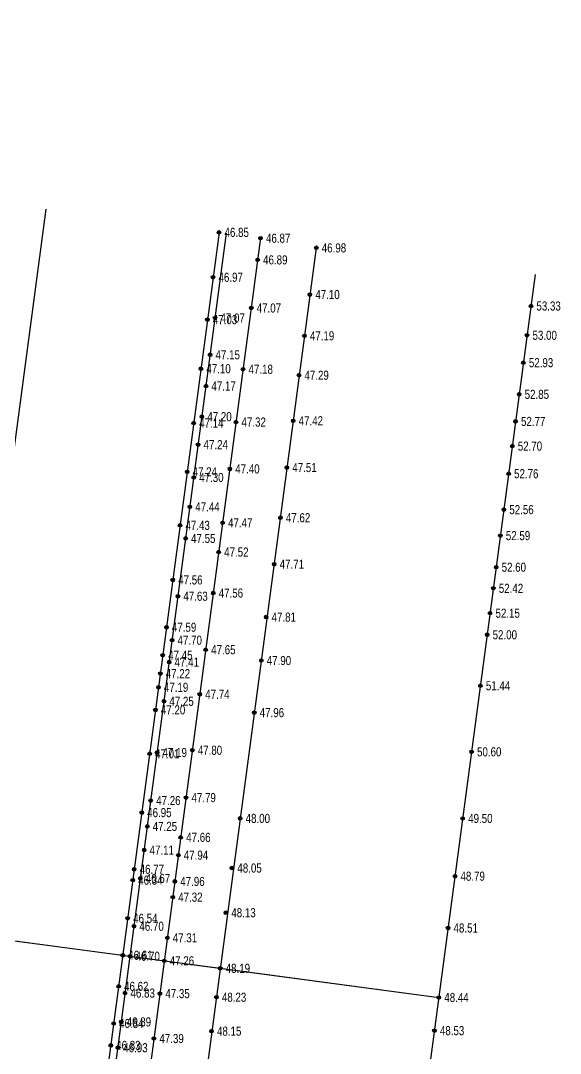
# Model space of a CAD drawing. Extents: x 572865 to 573615, y 785001 to 785187.
# Drawn here: x 573585.3 to 573614.9, y 785060.7 to 785117.4 of the extents above; entities that cross this region are included whole.
import ezdxf
from ezdxf.enums import TextEntityAlignment as Align

# ---------------------------------------------------------------- set-up
doc = ezdxf.new("R2010")
doc.units = 0
doc.header["$LTSCALE"] = 0.5
for name, color, linetype in [('DMX', 3, 'Continuous'), ('GCD', 3, 'Continuous'), ('桩号_M', 3, 'Continuous'), ('道路中线_M', 3, 'Continuous')]:
    doc.layers.add(name, color=color, linetype=linetype)
doc.styles.add('EICAD', font='fsdb_e.shx', dxfattribs={"width": 0.707, "height": 2, "bigfont": 'tjhzf.shx'})

# ---------------------------------------------------------------- blocks, each defined once
blk = doc.blocks.new('gc200')
h = blk.add_hatch(color=0)
edge = h.paths.add_edge_path()
edge.add_arc((0, 0), 0.196, 0, 360)
at = {"color": 0}
blk.add_circle((0, 0), 0.196, dxfattribs=at)

msp = doc.modelspace()

# ---------------------------------------------------------------- linework, layer by layer
at = {"layer": 'DMX', "color": 3}
for p, q in [((573596.151, 785105.772), (573585.575, 785026.474)), ((573598.43, 785105.468), (573587.854, 785026.17))]:
    msp.add_line(p, q, dxfattribs=at)
at = {"layer": 'DMX', "color": 6}
for p, q in [((573596.547, 785105.719), (573585.971, 785026.421)), ((573601.503, 785105.058), (573590.927, 785025.76)), ((573613.509, 785103.457), (573602.933, 785024.159))]:
    msp.add_line(p, q, dxfattribs=at)
at = {"layer": 'DMX', "linetype": 'Continuous'}
msp.add_lwpolyline([(573586.635, 785107.041), (573576.059, 785027.743)], dxfattribs=at)
at = {"layer": '桩号_M', "linetype": 'Continuous'}
msp.add_lwpolyline([(573393.014, 785092.51), (573412.839, 785089.866), (573432.663, 785087.222), (573452.488, 785084.578), (573472.312, 785081.934), (573492.137, 785079.29), (573511.961, 785076.646), (573531.786, 785074.002), (573551.61, 785071.358), (573571.435, 785068.714), (573591.259, 785066.07), (573596.215, 785065.409), (573608.221, 785063.808)], dxfattribs=at)
at = {"layer": '道路中线_M', "color": 4}
msp.add_line((573206.523, 785117.383), (573608.221, 785063.808), dxfattribs=at)

# ---------------------------------------------------------------- block references
at = {"layer": 'GCD', "linetype": 'Continuous'}
ref = msp.add_blockref('gc200', (573596.151, 785105.772, 46.853), dxfattribs=dict(at, xscale=0.5, yscale=0.5, zscale=0.5))
ref.add_attrib('height', '46.85', dxfattribs={"linetype": 'Continuous', "height": 0.5, "style": 'EICAD', "width": 0.8}).set_placement((573596.451, 785105.772, 46.853), align=Align.MIDDLE_LEFT)
ref = msp.add_blockref('gc200', (573598.428, 785105.452, 46.866), dxfattribs=dict(at, xscale=0.5, yscale=0.5, zscale=0.5))
ref.add_attrib('height', '46.87', dxfattribs={"linetype": 'Continuous', "height": 0.5, "style": 'EICAD', "width": 0.8}).set_placement((573598.728, 785105.452, 46.866), align=Align.MIDDLE_LEFT)
ref = msp.add_blockref('gc200', (573601.492, 785104.921, 46.979), dxfattribs=dict(at, xscale=0.5, yscale=0.5, zscale=0.5))
ref.add_attrib('height', '46.98', dxfattribs={"linetype": 'Continuous', "height": 0.5, "style": 'EICAD', "width": 0.8}).set_placement((573601.792, 785104.921, 46.979), align=Align.MIDDLE_LEFT)
ref = msp.add_blockref('gc200', (573598.27, 785104.263, 46.886), dxfattribs=dict(at, xscale=0.5, yscale=0.5, zscale=0.5))
ref.add_attrib('height', '46.89', dxfattribs={"linetype": 'Continuous', "height": 0.5, "style": 'EICAD', "width": 0.8}).set_placement((573598.57, 785104.263, 46.886), align=Align.MIDDLE_LEFT)
ref = msp.add_blockref('gc200', (573595.822, 785103.307, 46.967), dxfattribs=dict(at, xscale=0.5, yscale=0.5, zscale=0.5))
ref.add_attrib('height', '46.97', dxfattribs={"linetype": 'Continuous', "height": 0.5, "style": 'EICAD', "width": 0.8}).set_placement((573596.122, 785103.307, 46.967), align=Align.MIDDLE_LEFT)
ref = msp.add_blockref('gc200', (573601.137, 785102.36, 47.1), dxfattribs=dict(at, xscale=0.5, yscale=0.5, zscale=0.5))
ref.add_attrib('height', '47.10', dxfattribs={"linetype": 'Continuous', "height": 0.5, "style": 'EICAD', "width": 0.8}).set_placement((573601.437, 785102.36, 47.104), align=Align.MIDDLE_LEFT)
ref = msp.add_blockref('gc200', (573597.917, 785101.623, 47.065), dxfattribs=dict(at, xscale=0.5, yscale=0.5, zscale=0.5))
ref.add_attrib('height', '47.07', dxfattribs={"linetype": 'Continuous', "height": 0.5, "style": 'EICAD', "width": 0.8}).set_placement((573598.217, 785101.623, 47.065), align=Align.MIDDLE_LEFT)
at = {"layer": 'GCD'}
ref = msp.add_blockref('gc200', (573613.279, 785101.732, 53.334), dxfattribs=dict(at, xscale=0.5, yscale=0.5, zscale=0.5))
ref.add_attrib('height', '53.33', dxfattribs={"height": 0.5, "style": 'EICAD', "width": 0.8}).set_placement((573613.579, 785101.732, 53.334), align=Align.MIDDLE_LEFT)
at = {"layer": 'GCD', "linetype": 'Continuous'}
ref = msp.add_blockref('gc200', (573595.512, 785100.985, 47.028), dxfattribs=dict(at, xscale=0.5, yscale=0.5, zscale=0.5))
ref.add_attrib('height', '47.03', dxfattribs={"linetype": 'Continuous', "height": 0.5, "style": 'EICAD', "width": 0.8}).set_placement((573595.812, 785100.985, 47.028), align=Align.MIDDLE_LEFT)
at = {"layer": 'GCD'}
ref = msp.add_blockref('gc200', (573595.928, 785101.076, 47.07), dxfattribs=dict(at, xscale=0.5, yscale=0.5, zscale=0.5))
ref.add_attrib('height', '47.07', dxfattribs={"height": 0.5, "style": 'EICAD', "width": 0.8}).set_placement((573596.228, 785101.076, 47.07), align=Align.MIDDLE_LEFT)
at = {"layer": 'GCD', "linetype": 'Continuous'}
ref = msp.add_blockref('gc200', (573600.84, 785100.097, 47.188), dxfattribs=dict(at, xscale=0.5, yscale=0.5, zscale=0.5))
ref.add_attrib('height', '47.19', dxfattribs={"linetype": 'Continuous', "height": 0.5, "style": 'EICAD', "width": 0.8}).set_placement((573601.14, 785100.097, 47.188), align=Align.MIDDLE_LEFT)
at = {"layer": 'GCD'}
ref = msp.add_blockref('gc200', (573613.065, 785100.127, 53), dxfattribs=dict(at, xscale=0.5, yscale=0.5, zscale=0.5))
ref.add_attrib('height', '53.00', dxfattribs={"height": 0.5, "style": 'EICAD', "width": 0.8}).set_placement((573613.365, 785100.127, 53), align=Align.MIDDLE_LEFT)
ref = msp.add_blockref('gc200', (573595.659, 785099.058, 47.152), dxfattribs=dict(at, xscale=0.5, yscale=0.5, zscale=0.5))
ref.add_attrib('height', '47.15', dxfattribs={"height": 0.5, "style": 'EICAD', "width": 0.8}).set_placement((573595.959, 785099.058, 47.152), align=Align.MIDDLE_LEFT)
ref = msp.add_blockref('gc200', (573612.864, 785098.622, 52.927), dxfattribs=dict(at, xscale=0.5, yscale=0.5, zscale=0.5))
ref.add_attrib('height', '52.93', dxfattribs={"height": 0.5, "style": 'EICAD', "width": 0.8}).set_placement((573613.164, 785098.622, 52.927), align=Align.MIDDLE_LEFT)
at = {"layer": 'GCD', "linetype": 'Continuous'}
ref = msp.add_blockref('gc200', (573595.153, 785098.293, 47.098), dxfattribs=dict(at, xscale=0.5, yscale=0.5, zscale=0.5))
ref.add_attrib('height', '47.10', dxfattribs={"linetype": 'Continuous', "height": 0.5, "style": 'EICAD', "width": 0.8}).set_placement((573595.453, 785098.293, 47.098), align=Align.MIDDLE_LEFT)
ref = msp.add_blockref('gc200', (573597.469, 785098.263, 47.178), dxfattribs=dict(at, xscale=0.5, yscale=0.5, zscale=0.5))
ref.add_attrib('height', '47.18', dxfattribs={"linetype": 'Continuous', "height": 0.5, "style": 'EICAD', "width": 0.8}).set_placement((573597.769, 785098.263, 47.178), align=Align.MIDDLE_LEFT)
ref = msp.add_blockref('gc200', (573600.54, 785097.934, 47.289), dxfattribs=dict(at, xscale=0.5, yscale=0.5, zscale=0.5))
ref.add_attrib('height', '47.29', dxfattribs={"linetype": 'Continuous', "height": 0.5, "style": 'EICAD', "width": 0.8}).set_placement((573600.84, 785097.934, 47.289), align=Align.MIDDLE_LEFT)
at = {"layer": 'GCD'}
ref = msp.add_blockref('gc200', (573595.43, 785097.342, 47.17), dxfattribs=dict(at, xscale=0.5, yscale=0.5, zscale=0.5))
ref.add_attrib('height', '47.17', dxfattribs={"height": 0.5, "style": 'EICAD', "width": 0.8}).set_placement((573595.73, 785097.342, 47.17), align=Align.MIDDLE_LEFT)
ref = msp.add_blockref('gc200', (573612.633, 785096.888, 52.848), dxfattribs=dict(at, xscale=0.5, yscale=0.5, zscale=0.5))
ref.add_attrib('height', '52.85', dxfattribs={"height": 0.5, "style": 'EICAD', "width": 0.8}).set_placement((573612.933, 785096.888, 52.848), align=Align.MIDDLE_LEFT)
ref = msp.add_blockref('gc200', (573595.206, 785095.662, 47.2), dxfattribs=dict(at, xscale=0.5, yscale=0.5, zscale=0.5))
ref.add_attrib('height', '47.20', dxfattribs={"height": 0.5, "style": 'EICAD', "width": 0.8}).set_placement((573595.506, 785095.662, 47.2), align=Align.MIDDLE_LEFT)
at = {"layer": 'GCD', "linetype": 'Continuous'}
ref = msp.add_blockref('gc200', (573594.756, 785095.313, 47.143), dxfattribs=dict(at, xscale=0.5, yscale=0.5, zscale=0.5))
ref.add_attrib('height', '47.14', dxfattribs={"linetype": 'Continuous', "height": 0.5, "style": 'EICAD', "width": 0.8}).set_placement((573595.056, 785095.313, 47.143), align=Align.MIDDLE_LEFT)
ref = msp.add_blockref('gc200', (573597.083, 785095.368, 47.317), dxfattribs=dict(at, xscale=0.5, yscale=0.5, zscale=0.5))
ref.add_attrib('height', '47.32', dxfattribs={"linetype": 'Continuous', "height": 0.5, "style": 'EICAD', "width": 0.8}).set_placement((573597.383, 785095.368, 47.317), align=Align.MIDDLE_LEFT)
ref = msp.add_blockref('gc200', (573600.221, 785095.437, 47.42), dxfattribs=dict(at, xscale=0.5, yscale=0.5, zscale=0.5))
ref.add_attrib('height', '47.42', dxfattribs={"linetype": 'Continuous', "height": 0.5, "style": 'EICAD', "width": 0.8}).set_placement((573600.521, 785095.437, 47.42), align=Align.MIDDLE_LEFT)
at = {"layer": 'GCD'}
ref = msp.add_blockref('gc200', (573612.435, 785095.402, 52.769), dxfattribs=dict(at, xscale=0.5, yscale=0.5, zscale=0.5))
ref.add_attrib('height', '52.77', dxfattribs={"height": 0.5, "style": 'EICAD', "width": 0.8}).set_placement((573612.735, 785095.402, 52.769), align=Align.MIDDLE_LEFT)
ref = msp.add_blockref('gc200', (573595.001, 785094.129, 47.239), dxfattribs=dict(at, xscale=0.5, yscale=0.5, zscale=0.5))
ref.add_attrib('height', '47.24', dxfattribs={"height": 0.5, "style": 'EICAD', "width": 0.8}).set_placement((573595.301, 785094.129, 47.239), align=Align.MIDDLE_LEFT)
ref = msp.add_blockref('gc200', (573612.255, 785094.049, 52.7), dxfattribs=dict(at, xscale=0.5, yscale=0.5, zscale=0.5))
ref.add_attrib('height', '52.70', dxfattribs={"height": 0.5, "style": 'EICAD', "width": 0.8}).set_placement((573612.555, 785094.049, 52.7), align=Align.MIDDLE_LEFT)
at = {"layer": 'GCD', "linetype": 'Continuous'}
ref = msp.add_blockref('gc200', (573599.873, 785092.872, 47.513), dxfattribs=dict(at, xscale=0.5, yscale=0.5, zscale=0.5))
ref.add_attrib('height', '47.51', dxfattribs={"linetype": 'Continuous', "height": 0.5, "style": 'EICAD', "width": 0.8}).set_placement((573600.173, 785092.872, 47.513), align=Align.MIDDLE_LEFT)
ref = msp.add_blockref('gc200', (573594.398, 785092.635, 47.242), dxfattribs=dict(at, xscale=0.5, yscale=0.5, zscale=0.5))
ref.add_attrib('height', '47.24', dxfattribs={"linetype": 'Continuous', "height": 0.5, "style": 'EICAD', "width": 0.8}).set_placement((573594.698, 785092.635, 47.242), align=Align.MIDDLE_LEFT)
at = {"layer": 'GCD'}
ref = msp.add_blockref('gc200', (573594.761, 785092.329, 47.3), dxfattribs=dict(at, xscale=0.5, yscale=0.5, zscale=0.5))
ref.add_attrib('height', '47.30', dxfattribs={"height": 0.5, "style": 'EICAD', "width": 0.8}).set_placement((573595.061, 785092.329, 47.3), align=Align.MIDDLE_LEFT)
at = {"layer": 'GCD', "linetype": 'Continuous'}
ref = msp.add_blockref('gc200', (573596.74, 785092.798, 47.402), dxfattribs=dict(at, xscale=0.5, yscale=0.5, zscale=0.5))
ref.add_attrib('height', '47.40', dxfattribs={"linetype": 'Continuous', "height": 0.5, "style": 'EICAD', "width": 0.8}).set_placement((573597.04, 785092.798, 47.402), align=Align.MIDDLE_LEFT)
at = {"layer": 'GCD'}
ref = msp.add_blockref('gc200', (573612.052, 785092.534, 52.764), dxfattribs=dict(at, xscale=0.5, yscale=0.5, zscale=0.5))
ref.add_attrib('height', '52.76', dxfattribs={"height": 0.5, "style": 'EICAD', "width": 0.8}).set_placement((573612.352, 785092.534, 52.764), align=Align.MIDDLE_LEFT)
ref = msp.add_blockref('gc200', (573594.546, 785090.717, 47.44), dxfattribs=dict(at, xscale=0.5, yscale=0.5, zscale=0.5))
ref.add_attrib('height', '47.44', dxfattribs={"height": 0.5, "style": 'EICAD', "width": 0.8}).set_placement((573594.846, 785090.717, 47.44), align=Align.MIDDLE_LEFT)
ref = msp.add_blockref('gc200', (573611.79, 785090.565, 52.562), dxfattribs=dict(at, xscale=0.5, yscale=0.5, zscale=0.5))
ref.add_attrib('height', '52.56', dxfattribs={"height": 0.5, "style": 'EICAD', "width": 0.8}).set_placement((573612.09, 785090.565, 52.562), align=Align.MIDDLE_LEFT)
at = {"layer": 'GCD', "linetype": 'Continuous'}
ref = msp.add_blockref('gc200', (573599.521, 785090.121, 47.617), dxfattribs=dict(at, xscale=0.5, yscale=0.5, zscale=0.5))
ref.add_attrib('height', '47.62', dxfattribs={"linetype": 'Continuous', "height": 0.5, "style": 'EICAD', "width": 0.8}).set_placement((573599.821, 785090.121, 47.617), align=Align.MIDDLE_LEFT)
ref = msp.add_blockref('gc200', (573594.007, 785089.703, 47.434), dxfattribs=dict(at, xscale=0.5, yscale=0.5, zscale=0.5))
ref.add_attrib('height', '47.43', dxfattribs={"linetype": 'Continuous', "height": 0.5, "style": 'EICAD', "width": 0.8}).set_placement((573594.307, 785089.703, 47.434), align=Align.MIDDLE_LEFT)
ref = msp.add_blockref('gc200', (573596.346, 785089.842, 47.47), dxfattribs=dict(at, xscale=0.5, yscale=0.5, zscale=0.5))
ref.add_attrib('height', '47.47', dxfattribs={"linetype": 'Continuous', "height": 0.5, "style": 'EICAD', "width": 0.8}).set_placement((573596.646, 785089.842, 47.47), align=Align.MIDDLE_LEFT)
at = {"layer": 'GCD'}
ref = msp.add_blockref('gc200', (573594.315, 785088.985, 47.551), dxfattribs=dict(at, xscale=0.5, yscale=0.5, zscale=0.5))
ref.add_attrib('height', '47.55', dxfattribs={"height": 0.5, "style": 'EICAD', "width": 0.8}).set_placement((573594.615, 785088.985, 47.551), align=Align.MIDDLE_LEFT)
ref = msp.add_blockref('gc200', (573611.6, 785089.14, 52.586), dxfattribs=dict(at, xscale=0.5, yscale=0.5, zscale=0.5))
ref.add_attrib('height', '52.59', dxfattribs={"height": 0.5, "style": 'EICAD', "width": 0.8}).set_placement((573611.9, 785089.14, 52.586), align=Align.MIDDLE_LEFT)
at = {"layer": 'GCD', "linetype": 'Continuous'}
ref = msp.add_blockref('gc200', (573596.132, 785088.238, 47.515), dxfattribs=dict(at, xscale=0.5, yscale=0.5, zscale=0.5))
ref.add_attrib('height', '47.52', dxfattribs={"linetype": 'Continuous', "height": 0.5, "style": 'EICAD', "width": 0.8}).set_placement((573596.432, 785088.238, 47.515), align=Align.MIDDLE_LEFT)
ref = msp.add_blockref('gc200', (573599.178, 785087.569, 47.711), dxfattribs=dict(at, xscale=0.5, yscale=0.5, zscale=0.5))
ref.add_attrib('height', '47.71', dxfattribs={"linetype": 'Continuous', "height": 0.5, "style": 'EICAD', "width": 0.8}).set_placement((573599.478, 785087.569, 47.711), align=Align.MIDDLE_LEFT)
at = {"layer": 'GCD'}
ref = msp.add_blockref('gc200', (573611.369, 785087.407, 52.6), dxfattribs=dict(at, xscale=0.5, yscale=0.5, zscale=0.5))
ref.add_attrib('height', '52.60', dxfattribs={"height": 0.5, "style": 'EICAD', "width": 0.8}).set_placement((573611.669, 785087.407, 52.6), align=Align.MIDDLE_LEFT)
at = {"layer": 'GCD', "linetype": 'Continuous'}
ref = msp.add_blockref('gc200', (573593.608, 785086.709, 47.555), dxfattribs=dict(at, xscale=0.5, yscale=0.5, zscale=0.5))
ref.add_attrib('height', '47.56', dxfattribs={"linetype": 'Continuous', "height": 0.5, "style": 'EICAD', "width": 0.8}).set_placement((573593.908, 785086.709, 47.555), align=Align.MIDDLE_LEFT)
at = {"layer": 'GCD'}
ref = msp.add_blockref('gc200', (573611.214, 785086.25, 52.419), dxfattribs=dict(at, xscale=0.5, yscale=0.5, zscale=0.5))
ref.add_attrib('height', '52.42', dxfattribs={"height": 0.5, "style": 'EICAD', "width": 0.8}).set_placement((573611.514, 785086.25, 52.419), align=Align.MIDDLE_LEFT)
ref = msp.add_blockref('gc200', (573593.892, 785085.815, 47.631), dxfattribs=dict(at, xscale=0.5, yscale=0.5, zscale=0.5))
ref.add_attrib('height', '47.63', dxfattribs={"height": 0.5, "style": 'EICAD', "width": 0.8}).set_placement((573594.192, 785085.815, 47.631), align=Align.MIDDLE_LEFT)
at = {"layer": 'GCD', "linetype": 'Continuous'}
ref = msp.add_blockref('gc200', (573595.832, 785085.987, 47.557), dxfattribs=dict(at, xscale=0.5, yscale=0.5, zscale=0.5))
ref.add_attrib('height', '47.56', dxfattribs={"linetype": 'Continuous', "height": 0.5, "style": 'EICAD', "width": 0.8}).set_placement((573596.132, 785085.987, 47.557), align=Align.MIDDLE_LEFT)
at = {"layer": 'GCD'}
ref = msp.add_blockref('gc200', (573611.032, 785084.884, 52.145), dxfattribs=dict(at, xscale=0.5, yscale=0.5, zscale=0.5))
ref.add_attrib('height', '52.15', dxfattribs={"height": 0.5, "style": 'EICAD', "width": 0.8}).set_placement((573611.332, 785084.884, 52.145), align=Align.MIDDLE_LEFT)
at = {"layer": 'GCD', "linetype": 'Continuous'}
ref = msp.add_blockref('gc200', (573598.736, 785084.669, 47.813), dxfattribs=dict(at, xscale=0.5, yscale=0.5, zscale=0.5))
ref.add_attrib('height', '47.81', dxfattribs={"linetype": 'Continuous', "height": 0.5, "style": 'EICAD', "width": 0.8}).set_placement((573599.036, 785084.669, 47.813), align=Align.MIDDLE_LEFT)
ref = msp.add_blockref('gc200', (573593.262, 785084.115, 47.587), dxfattribs=dict(at, xscale=0.5, yscale=0.5, zscale=0.5))
ref.add_attrib('height', '47.59', dxfattribs={"linetype": 'Continuous', "height": 0.5, "style": 'EICAD', "width": 0.8}).set_placement((573593.562, 785084.115, 47.587), align=Align.MIDDLE_LEFT)
at = {"layer": 'GCD'}
ref = msp.add_blockref('gc200', (573593.571, 785083.403, 47.7), dxfattribs=dict(at, xscale=0.5, yscale=0.5, zscale=0.5))
ref.add_attrib('height', '47.70', dxfattribs={"height": 0.5, "style": 'EICAD', "width": 0.8}).set_placement((573593.871, 785083.403, 47.7), align=Align.MIDDLE_LEFT)
ref = msp.add_blockref('gc200', (573610.874, 785083.701, 52), dxfattribs=dict(at, xscale=0.5, yscale=0.5, zscale=0.5))
ref.add_attrib('height', '52.00', dxfattribs={"height": 0.5, "style": 'EICAD', "width": 0.8}).set_placement((573611.174, 785083.701, 52), align=Align.MIDDLE_LEFT)
at = {"layer": 'GCD', "linetype": 'Continuous'}
ref = msp.add_blockref('gc200', (573595.418, 785082.881, 47.648), dxfattribs=dict(at, xscale=0.5, yscale=0.5, zscale=0.5))
ref.add_attrib('height', '47.65', dxfattribs={"linetype": 'Continuous', "height": 0.5, "style": 'EICAD', "width": 0.8}).set_placement((573595.718, 785082.881, 47.648), align=Align.MIDDLE_LEFT)
ref = msp.add_blockref('gc200', (573593.057, 785082.576, 47.454), dxfattribs=dict(at, xscale=0.5, yscale=0.5, zscale=0.5))
ref.add_attrib('height', '47.45', dxfattribs={"linetype": 'Continuous', "height": 0.5, "style": 'EICAD', "width": 0.8}).set_placement((573593.357, 785082.576, 47.454), align=Align.MIDDLE_LEFT)
at = {"layer": 'GCD'}
ref = msp.add_blockref('gc200', (573593.41, 785082.201, 47.414), dxfattribs=dict(at, xscale=0.5, yscale=0.5, zscale=0.5))
ref.add_attrib('height', '47.41', dxfattribs={"height": 0.5, "style": 'EICAD', "width": 0.8}).set_placement((573593.71, 785082.201, 47.414), align=Align.MIDDLE_LEFT)
at = {"layer": 'GCD', "linetype": 'Continuous'}
ref = msp.add_blockref('gc200', (573598.472, 785082.288, 47.9), dxfattribs=dict(at, xscale=0.5, yscale=0.5, zscale=0.5))
ref.add_attrib('height', '47.90', dxfattribs={"linetype": 'Continuous', "height": 0.5, "style": 'EICAD', "width": 0.8}).set_placement((573598.772, 785082.288, 47.898), align=Align.MIDDLE_LEFT)
ref = msp.add_blockref('gc200', (573592.923, 785081.57, 47.215), dxfattribs=dict(at, xscale=0.5, yscale=0.5, zscale=0.5))
ref.add_attrib('height', '47.22', dxfattribs={"linetype": 'Continuous', "height": 0.5, "style": 'EICAD', "width": 0.8}).set_placement((573593.223, 785081.57, 47.215), align=Align.MIDDLE_LEFT)
ref = msp.add_blockref('gc200', (573592.823, 785080.821, 47.185), dxfattribs=dict(at, xscale=0.5, yscale=0.5, zscale=0.5))
ref.add_attrib('height', '47.19', dxfattribs={"linetype": 'Continuous', "height": 0.5, "style": 'EICAD', "width": 0.8}).set_placement((573593.123, 785080.821, 47.185), align=Align.MIDDLE_LEFT)
ref = msp.add_blockref('gc200', (573595.092, 785080.437, 47.738), dxfattribs=dict(at, xscale=0.5, yscale=0.5, zscale=0.5))
ref.add_attrib('height', '47.74', dxfattribs={"linetype": 'Continuous', "height": 0.5, "style": 'EICAD', "width": 0.8}).set_placement((573595.392, 785080.437, 47.738), align=Align.MIDDLE_LEFT)
at = {"layer": 'GCD'}
ref = msp.add_blockref('gc200', (573610.502, 785080.906, 51.441), dxfattribs=dict(at, xscale=0.5, yscale=0.5, zscale=0.5))
ref.add_attrib('height', '51.44', dxfattribs={"height": 0.5, "style": 'EICAD', "width": 0.8}).set_placement((573610.802, 785080.906, 51.441), align=Align.MIDDLE_LEFT)
ref = msp.add_blockref('gc200', (573593.124, 785080.054, 47.247), dxfattribs=dict(at, xscale=0.5, yscale=0.5, zscale=0.5))
ref.add_attrib('height', '47.25', dxfattribs={"height": 0.5, "style": 'EICAD', "width": 0.8}).set_placement((573593.424, 785080.054, 47.247), align=Align.MIDDLE_LEFT)
at = {"layer": 'GCD', "linetype": 'Continuous'}
ref = msp.add_blockref('gc200', (573592.657, 785079.581, 47.2), dxfattribs=dict(at, xscale=0.5, yscale=0.5, zscale=0.5))
ref.add_attrib('height', '47.20', dxfattribs={"linetype": 'Continuous', "height": 0.5, "style": 'EICAD', "width": 0.8}).set_placement((573592.957, 785079.581, 47.2), align=Align.MIDDLE_LEFT)
ref = msp.add_blockref('gc200', (573598.084, 785079.431, 47.963), dxfattribs=dict(at, xscale=0.5, yscale=0.5, zscale=0.5))
ref.add_attrib('height', '47.96', dxfattribs={"linetype": 'Continuous', "height": 0.5, "style": 'EICAD', "width": 0.8}).set_placement((573598.384, 785079.431, 47.963), align=Align.MIDDLE_LEFT)
ref = msp.add_blockref('gc200', (573592.337, 785077.176, 47.014), dxfattribs=dict(at, xscale=0.5, yscale=0.5, zscale=0.5))
ref.add_attrib('height', '47.01', dxfattribs={"linetype": 'Continuous', "height": 0.5, "style": 'EICAD', "width": 0.8}).set_placement((573592.637, 785077.176, 47.014), align=Align.MIDDLE_LEFT)
at = {"layer": 'GCD'}
ref = msp.add_blockref('gc200', (573592.749, 785077.241, 47.194), dxfattribs=dict(at, xscale=0.5, yscale=0.5, zscale=0.5))
ref.add_attrib('height', '47.19', dxfattribs={"height": 0.5, "style": 'EICAD', "width": 0.8}).set_placement((573593.049, 785077.241, 47.194), align=Align.MIDDLE_LEFT)
at = {"layer": 'GCD', "linetype": 'Continuous'}
ref = msp.add_blockref('gc200', (573594.683, 785077.368, 47.803), dxfattribs=dict(at, xscale=0.5, yscale=0.5, zscale=0.5))
ref.add_attrib('height', '47.80', dxfattribs={"linetype": 'Continuous', "height": 0.5, "style": 'EICAD', "width": 0.8}).set_placement((573594.983, 785077.368, 47.803), align=Align.MIDDLE_LEFT)
at = {"layer": 'GCD'}
ref = msp.add_blockref('gc200', (573610.018, 785077.281, 50.6), dxfattribs=dict(at, xscale=0.5, yscale=0.5, zscale=0.5))
ref.add_attrib('height', '50.60', dxfattribs={"height": 0.5, "style": 'EICAD', "width": 0.8}).set_placement((573610.318, 785077.281, 50.6), align=Align.MIDDLE_LEFT)
at = {"layer": 'GCD', "linetype": 'Continuous'}
ref = msp.add_blockref('gc200', (573594.336, 785074.768, 47.792), dxfattribs=dict(at, xscale=0.5, yscale=0.5, zscale=0.5))
ref.add_attrib('height', '47.79', dxfattribs={"linetype": 'Continuous', "height": 0.5, "style": 'EICAD', "width": 0.8}).set_placement((573594.636, 785074.768, 47.792), align=Align.MIDDLE_LEFT)
at = {"layer": 'GCD'}
ref = msp.add_blockref('gc200', (573592.398, 785074.608, 47.262), dxfattribs=dict(at, xscale=0.5, yscale=0.5, zscale=0.5))
ref.add_attrib('height', '47.26', dxfattribs={"height": 0.5, "style": 'EICAD', "width": 0.8}).set_placement((573592.698, 785074.608, 47.262), align=Align.MIDDLE_LEFT)
at = {"layer": 'GCD', "linetype": 'Continuous'}
ref = msp.add_blockref('gc200', (573591.906, 785073.948, 46.949), dxfattribs=dict(at, xscale=0.5, yscale=0.5, zscale=0.5))
ref.add_attrib('height', '46.95', dxfattribs={"linetype": 'Continuous', "height": 0.5, "style": 'EICAD', "width": 0.8}).set_placement((573592.206, 785073.948, 46.949), align=Align.MIDDLE_LEFT)
ref = msp.add_blockref('gc200', (573597.311, 785073.629, 48), dxfattribs=dict(at, xscale=0.5, yscale=0.5, zscale=0.5))
ref.add_attrib('height', '48.00', dxfattribs={"linetype": 'Continuous', "height": 0.5, "style": 'EICAD', "width": 0.8}).set_placement((573597.611, 785073.629, 47.999), align=Align.MIDDLE_LEFT)
at = {"layer": 'GCD'}
ref = msp.add_blockref('gc200', (573609.531, 785073.626, 49.5), dxfattribs=dict(at, xscale=0.5, yscale=0.5, zscale=0.5))
ref.add_attrib('height', '49.50', dxfattribs={"height": 0.5, "style": 'EICAD', "width": 0.8}).set_placement((573609.831, 785073.626, 49.5), align=Align.MIDDLE_LEFT)
ref = msp.add_blockref('gc200', (573592.209, 785073.19, 47.249), dxfattribs=dict(at, xscale=0.5, yscale=0.5, zscale=0.5))
ref.add_attrib('height', '47.25', dxfattribs={"height": 0.5, "style": 'EICAD', "width": 0.8}).set_placement((573592.509, 785073.19, 47.249), align=Align.MIDDLE_LEFT)
at = {"layer": 'GCD', "linetype": 'Continuous'}
ref = msp.add_blockref('gc200', (573594.046, 785072.591, 47.661), dxfattribs=dict(at, xscale=0.5, yscale=0.5, zscale=0.5))
ref.add_attrib('height', '47.66', dxfattribs={"linetype": 'Continuous', "height": 0.5, "style": 'EICAD', "width": 0.8}).set_placement((573594.346, 785072.591, 47.661), align=Align.MIDDLE_LEFT)
at = {"layer": 'GCD'}
ref = msp.add_blockref('gc200', (573592.036, 785071.893, 47.114), dxfattribs=dict(at, xscale=0.5, yscale=0.5, zscale=0.5))
ref.add_attrib('height', '47.11', dxfattribs={"height": 0.5, "style": 'EICAD', "width": 0.8}).set_placement((573592.336, 785071.893, 47.114), align=Align.MIDDLE_LEFT)
at = {"layer": 'GCD', "linetype": 'Continuous'}
ref = msp.add_blockref('gc200', (573593.915, 785071.615, 47.94), dxfattribs=dict(at, xscale=0.5, yscale=0.5, zscale=0.5))
ref.add_attrib('height', '47.94', dxfattribs={"linetype": 'Continuous', "height": 0.5, "style": 'EICAD', "width": 0.8}).set_placement((573594.215, 785071.615, 47.94), align=Align.MIDDLE_LEFT)
ref = msp.add_blockref('gc200', (573591.491, 785070.839, 46.772), dxfattribs=dict(at, xscale=0.5, yscale=0.5, zscale=0.5))
ref.add_attrib('height', '46.77', dxfattribs={"linetype": 'Continuous', "height": 0.5, "style": 'EICAD', "width": 0.8}).set_placement((573591.791, 785070.839, 46.772), align=Align.MIDDLE_LEFT)
ref = msp.add_blockref('gc200', (573596.857, 785070.907, 48.052), dxfattribs=dict(at, xscale=0.5, yscale=0.5, zscale=0.5))
ref.add_attrib('height', '48.05', dxfattribs={"linetype": 'Continuous', "height": 0.5, "style": 'EICAD', "width": 0.8}).set_placement((573597.157, 785070.907, 48.052), align=Align.MIDDLE_LEFT)
ref = msp.add_blockref('gc200', (573591.412, 785070.242, 46.339), dxfattribs=dict(at, xscale=0.5, yscale=0.5, zscale=0.5))
ref.add_attrib('height', '46.34', dxfattribs={"linetype": 'Continuous', "height": 0.5, "style": 'EICAD', "width": 0.8}).set_placement((573591.712, 785070.242, 46.339), align=Align.MIDDLE_LEFT)
at = {"layer": 'GCD'}
ref = msp.add_blockref('gc200', (573591.828, 785070.337, 46.666), dxfattribs=dict(at, xscale=0.5, yscale=0.5, zscale=0.5))
ref.add_attrib('height', '46.67', dxfattribs={"height": 0.5, "style": 'EICAD', "width": 0.8}).set_placement((573592.128, 785070.337, 46.666), align=Align.MIDDLE_LEFT)
at = {"layer": 'GCD', "linetype": 'Continuous'}
ref = msp.add_blockref('gc200', (573593.723, 785070.172, 47.957), dxfattribs=dict(at, xscale=0.5, yscale=0.5, zscale=0.5))
ref.add_attrib('height', '47.96', dxfattribs={"linetype": 'Continuous', "height": 0.5, "style": 'EICAD', "width": 0.8}).set_placement((573594.023, 785070.172, 47.957), align=Align.MIDDLE_LEFT)
at = {"layer": 'GCD'}
ref = msp.add_blockref('gc200', (573609.109, 785070.461, 48.787), dxfattribs=dict(at, xscale=0.5, yscale=0.5, zscale=0.5))
ref.add_attrib('height', '48.79', dxfattribs={"height": 0.5, "style": 'EICAD', "width": 0.8}).set_placement((573609.409, 785070.461, 48.787), align=Align.MIDDLE_LEFT)
at = {"layer": 'GCD', "linetype": 'Continuous'}
ref = msp.add_blockref('gc200', (573593.608, 785069.31, 47.323), dxfattribs=dict(at, xscale=0.5, yscale=0.5, zscale=0.5))
ref.add_attrib('height', '47.32', dxfattribs={"linetype": 'Continuous', "height": 0.5, "style": 'EICAD', "width": 0.8}).set_placement((573593.908, 785069.31, 47.323), align=Align.MIDDLE_LEFT)
ref = msp.add_blockref('gc200', (573596.525, 785068.455, 48.132), dxfattribs=dict(at, xscale=0.5, yscale=0.5, zscale=0.5))
ref.add_attrib('height', '48.13', dxfattribs={"linetype": 'Continuous', "height": 0.5, "style": 'EICAD', "width": 0.8}).set_placement((573596.825, 785068.455, 48.132), align=Align.MIDDLE_LEFT)
ref = msp.add_blockref('gc200', (573591.133, 785068.151, 46.541), dxfattribs=dict(at, xscale=0.5, yscale=0.5, zscale=0.5))
ref.add_attrib('height', '46.54', dxfattribs={"linetype": 'Continuous', "height": 0.5, "style": 'EICAD', "width": 0.8}).set_placement((573591.433, 785068.151, 46.541), align=Align.MIDDLE_LEFT)
at = {"layer": 'GCD'}
ref = msp.add_blockref('gc200', (573591.478, 785067.714, 46.7), dxfattribs=dict(at, xscale=0.5, yscale=0.5, zscale=0.5))
ref.add_attrib('height', '46.70', dxfattribs={"height": 0.5, "style": 'EICAD', "width": 0.8}).set_placement((573591.778, 785067.714, 46.7), align=Align.MIDDLE_LEFT)
ref = msp.add_blockref('gc200', (573608.729, 785067.619, 48.509), dxfattribs=dict(at, xscale=0.5, yscale=0.5, zscale=0.5))
ref.add_attrib('height', '48.51', dxfattribs={"height": 0.5, "style": 'EICAD', "width": 0.8}).set_placement((573609.029, 785067.619, 48.509), align=Align.MIDDLE_LEFT)
at = {"layer": 'GCD', "linetype": 'Continuous'}
ref = msp.add_blockref('gc200', (573593.311, 785067.08, 47.307), dxfattribs=dict(at, xscale=0.5, yscale=0.5, zscale=0.5))
ref.add_attrib('height', '47.31', dxfattribs={"linetype": 'Continuous', "height": 0.5, "style": 'EICAD', "width": 0.8}).set_placement((573593.611, 785067.08, 47.307), align=Align.MIDDLE_LEFT)
ref = msp.add_blockref('gc200', (573590.863, 785066.123, 46.61), dxfattribs=dict(at, xscale=0.5, yscale=0.5, zscale=0.5))
ref.add_attrib('height', '46.61', dxfattribs={"linetype": 'Continuous', "height": 0.5, "style": 'EICAD', "width": 0.8}).set_placement((573591.163, 785066.123), align=Align.MIDDLE_LEFT)
ref = msp.add_blockref('gc200', (573591.261, 785066.069, 46.7), dxfattribs=dict(at, xscale=0.5, yscale=0.5, zscale=0.5))
ref.add_attrib('height', '46.70', dxfattribs={"linetype": 'Continuous', "height": 0.5, "style": 'EICAD', "width": 0.8}).set_placement((573591.561, 785066.069, 46.7), align=Align.MIDDLE_LEFT)
ref = msp.add_blockref('gc200', (573593.142, 785065.819, 47.26), dxfattribs=dict(at, xscale=0.5, yscale=0.5, zscale=0.5))
ref.add_attrib('height', '47.26', dxfattribs={"linetype": 'Continuous', "height": 0.5, "style": 'EICAD', "width": 0.8}).set_placement((573593.442, 785065.819), align=Align.MIDDLE_LEFT)
ref = msp.add_blockref('gc200', (573596.215, 785065.409, 48.19), dxfattribs=dict(at, xscale=0.5, yscale=0.5, zscale=0.5))
ref.add_attrib('height', '48.19', dxfattribs={"linetype": 'Continuous', "height": 0.5, "style": 'EICAD', "width": 0.8}).set_placement((573596.515, 785065.409), align=Align.MIDDLE_LEFT)
ref = msp.add_blockref('gc200', (573590.635, 785064.418, 46.622), dxfattribs=dict(at, xscale=0.5, yscale=0.5, zscale=0.5))
ref.add_attrib('height', '46.62', dxfattribs={"linetype": 'Continuous', "height": 0.5, "style": 'EICAD', "width": 0.8}).set_placement((573590.935, 785064.418, 46.622), align=Align.MIDDLE_LEFT)
at = {"layer": 'GCD'}
ref = msp.add_blockref('gc200', (573590.989, 785064.049, 46.83), dxfattribs=dict(at, xscale=0.5, yscale=0.5, zscale=0.5))
ref.add_attrib('height', '46.83', dxfattribs={"height": 0.5, "style": 'EICAD', "width": 0.8}).set_placement((573591.289, 785064.049, 46.83), align=Align.MIDDLE_LEFT)
at = {"layer": 'GCD', "linetype": 'Continuous'}
ref = msp.add_blockref('gc200', (573592.902, 785064.02, 47.346), dxfattribs=dict(at, xscale=0.5, yscale=0.5, zscale=0.5))
ref.add_attrib('height', '47.35', dxfattribs={"linetype": 'Continuous', "height": 0.5, "style": 'EICAD', "width": 0.8}).set_placement((573593.202, 785064.02, 47.346), align=Align.MIDDLE_LEFT)
ref = msp.add_blockref('gc200', (573596.007, 785063.823, 48.231), dxfattribs=dict(at, xscale=0.5, yscale=0.5, zscale=0.5))
ref.add_attrib('height', '48.23', dxfattribs={"linetype": 'Continuous', "height": 0.5, "style": 'EICAD', "width": 0.8}).set_placement((573596.307, 785063.823, 48.231), align=Align.MIDDLE_LEFT)
ref = msp.add_blockref('gc200', (573608.221, 785063.808, 48.437), dxfattribs=dict(at, xscale=0.5, yscale=0.5, zscale=0.5))
ref.add_attrib('height', '48.44', dxfattribs={"linetype": 'Continuous', "height": 0.5, "style": 'EICAD', "width": 0.8}).set_placement((573608.521, 785063.808, 48.437), align=Align.MIDDLE_LEFT)
ref = msp.add_blockref('gc200', (573590.364, 785062.383, 46.843), dxfattribs=dict(at, xscale=0.5, yscale=0.5, zscale=0.5))
ref.add_attrib('height', '46.84', dxfattribs={"linetype": 'Continuous', "height": 0.5, "style": 'EICAD', "width": 0.8}).set_placement((573590.664, 785062.383, 46.843), align=Align.MIDDLE_LEFT)
at = {"layer": 'GCD'}
ref = msp.add_blockref('gc200', (573590.779, 785062.468, 46.89), dxfattribs=dict(at, xscale=0.5, yscale=0.5, zscale=0.5))
ref.add_attrib('height', '46.89', dxfattribs={"height": 0.5, "style": 'EICAD', "width": 0.8}).set_placement((573591.079, 785062.468, 46.89), align=Align.MIDDLE_LEFT)
at = {"layer": 'GCD', "linetype": 'Continuous'}
ref = msp.add_blockref('gc200', (573595.738, 785061.96, 48.145), dxfattribs=dict(at, xscale=0.5, yscale=0.5, zscale=0.5))
ref.add_attrib('height', '48.15', dxfattribs={"linetype": 'Continuous', "height": 0.5, "style": 'EICAD', "width": 0.8}).set_placement((573596.038, 785061.96, 48.145), align=Align.MIDDLE_LEFT)
at = {"layer": 'GCD'}
ref = msp.add_blockref('gc200', (573607.979, 785061.988, 48.532), dxfattribs=dict(at, xscale=0.5, yscale=0.5, zscale=0.5))
ref.add_attrib('height', '48.53', dxfattribs={"height": 0.5, "style": 'EICAD', "width": 0.8}).set_placement((573608.279, 785061.988, 48.532), align=Align.MIDDLE_LEFT)
at = {"layer": 'GCD', "linetype": 'Continuous'}
ref = msp.add_blockref('gc200', (573590.203, 785061.178, 46.827), dxfattribs=dict(at, xscale=0.5, yscale=0.5, zscale=0.5))
ref.add_attrib('height', '46.83', dxfattribs={"linetype": 'Continuous', "height": 0.5, "style": 'EICAD', "width": 0.8}).set_placement((573590.503, 785061.178, 46.827), align=Align.MIDDLE_LEFT)
ref = msp.add_blockref('gc200', (573592.574, 785061.557, 47.388), dxfattribs=dict(at, xscale=0.5, yscale=0.5, zscale=0.5))
ref.add_attrib('height', '47.39', dxfattribs={"linetype": 'Continuous', "height": 0.5, "style": 'EICAD', "width": 0.8}).set_placement((573592.874, 785061.557, 47.388), align=Align.MIDDLE_LEFT)
at = {"layer": 'GCD'}
ref = msp.add_blockref('gc200', (573590.59, 785061.052, 46.93), dxfattribs=dict(at, xscale=0.5, yscale=0.5, zscale=0.5))
ref.add_attrib('height', '46.93', dxfattribs={"height": 0.5, "style": 'EICAD', "width": 0.8}).set_placement((573590.89, 785061.052, 46.93), align=Align.MIDDLE_LEFT)

doc.saveas('drawing.dxf')
